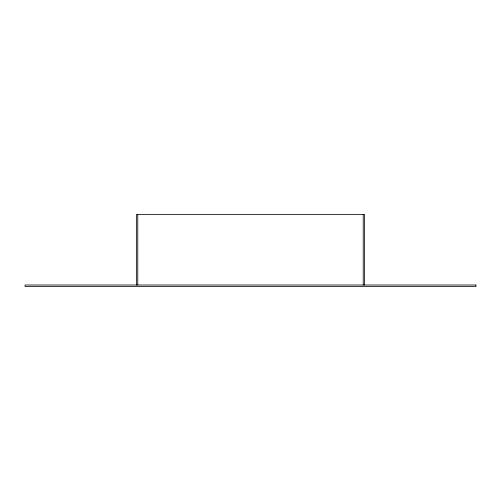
<?xml version="1.0" encoding="UTF-8"?>
<svg xmlns="http://www.w3.org/2000/svg" width="501" height="501" viewBox="0 0 501 501"><rect width="100%" height="100%" fill="white"/><g stroke="black" fill="none" stroke-linecap="round" stroke-linejoin="round"><path stroke-width="0.75" d="M364.634 285.019L364.634 214.566L136.366 214.566L136.366 285.019M363.225 214.566L363.225 285.019M137.775 214.566L137.775 285.019M475.95 285.019L25.05 285.019L25.05 286.434L475.95 286.434L475.95 285.019"/></g></svg>
